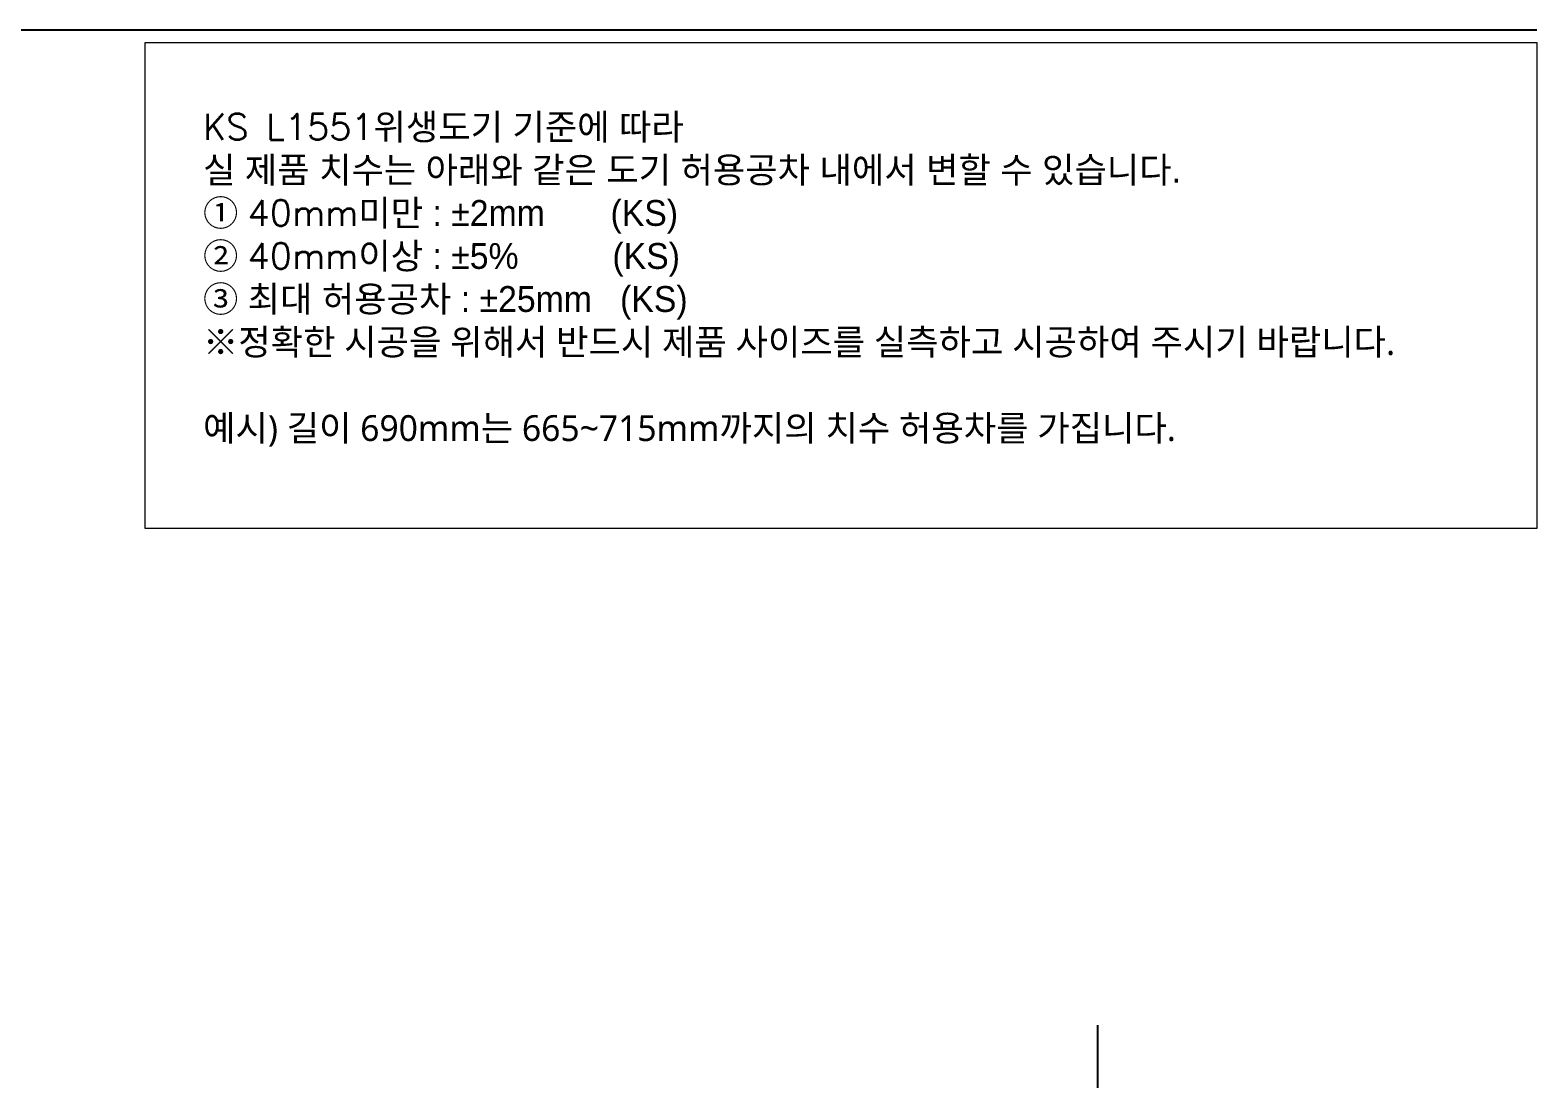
# Model space of a CAD drawing. Header units: millimetres. Extents: x 7257 to 9715, y -364 to 1930.
# Drawn here: x 8314 to 9715, y 816 to 1791 of the extents above; entities that cross this region are included whole.
import ezdxf
from ezdxf.lldxf.tags import DXFTag

# ---------------------------------------------------------------- set-up
doc = ezdxf.new("R2010")
doc.units = ezdxf.units.MM
doc.linetypes.add('HIDDEN', pattern=[0.375, 0.25, -0.125])
doc.layers.add('2', color=2, linetype='HIDDEN', lineweight=9)
doc.layers.add('3', color=3, linetype='Continuous', lineweight=15)
doc.layers.add('6', color=6, linetype='Continuous')
doc.styles.add('ROMANS', font='NanumGothic.ttf', dxfattribs={"height": 10.144927})
tags = doc.linetypes.add('DASHED', pattern=[0.75, 0.5, -0.25]).pattern_tags.tags
tags[6:7] = [DXFTag(74, 4), DXFTag(75, 0), DXFTag(340, '0'), DXFTag(46, 1.0), DXFTag(50, 0.0), DXFTag(44, 0.0), DXFTag(45, 0.0)]
tags[4:5] = [DXFTag(74, 4), DXFTag(75, 0), DXFTag(340, '0'), DXFTag(46, 1.0), DXFTag(50, 0.0), DXFTag(44, 0.0), DXFTag(45, 0.0)]

msp = doc.modelspace()

# ---------------------------------------------------------------- linework, layer by layer
at = {"layer": '3', "linetype": 'DASHED'}
msp.add_lwpolyline([(8421.1, 1779.7), (9715, 1779.7), (9715, 1327.9), (8421.1, 1327.9)], close=True, dxfattribs=at)
at = {"layer": '6'}
msp.add_lwpolyline([(9715, 1791.2), (7379.4, 1791.2), (7379.4, -133.9), (9306.9, -133.9), (9306.9, 866.1)], dxfattribs=at)

# ---------------------------------------------------------------- texts
at = {"layer": '2', "insert": (8475, 1558.5), "char_height": 24, "attachment_point": 4, "style": 'ROMANS'}
msp.add_mtext('{\\Fromans|c129;KS L1551\\fGulim|b0|i0|c129|p50;위생도기 기준에 따라 \\P실 제품 치수는 아래와 같은 도기 허용공차 내에서 변할 수 있습니다. \\Fromans|c129;\\P\\fGulim|b0|i0|c129|p50;① \\Fromans|c129;40mm\\fGulim|b0|i0|c129|p50;미만 : ±2mm       (KS)\\Fromans|c129; \\P\\fGulim|b0|i0|c129|p50;② \\Fromans|c129;40mm\\fGulim|b0|i0|c129|p50;이상 : ±5%          (KS)\\Fromans|c129;\\P\\fGulim|b0|i0|c129|p50;③ 최대 허용공차 : ±25mm   (KS)}\\P※정확한 시공을 위해서 반드시 제품 사이즈를 실측하고 시공하여 주시기 바랍니다.\\P\\P예시) 길이 690mm는 665~715mm까지의 치수 허용차를 가집니다.', dxfattribs=at)

doc.saveas('drawing.dxf')
